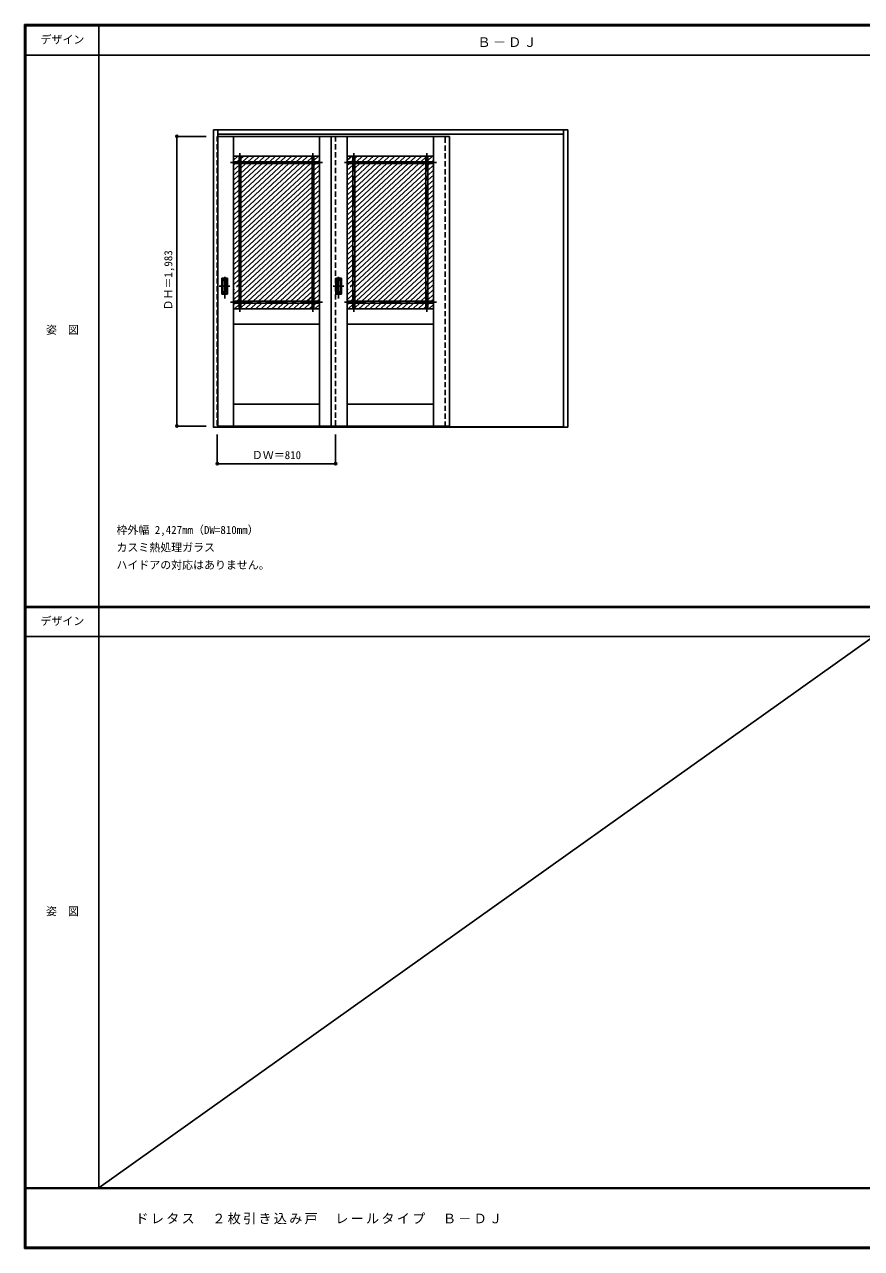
# Model space of a CAD drawing. Units: millimetres, scale not verified. Extents: x -6000 to 5700, y -4307 to 4175.
# Drawn here: x -6000 to -267, y -4205 to 4175 of the extents above; entities that cross this region are included whole.
import ezdxf
from ezdxf.enums import TextEntityAlignment as Align

# ---------------------------------------------------------------- set-up
doc = ezdxf.new("R2010")
doc.units = ezdxf.units.MM
doc.header["$LTSCALE"] = 30
doc.header["$PDMODE"] = 32
doc.header["$PDSIZE"] = 15
doc.linetypes.add('CHAIN1', pattern=[8, 5, -1, 1, -1])
doc.linetypes.add('DASHED1', pattern=[1.8, 1.2, -0.6])
for name, color, linetype in [('0-2_扉', 7, 'Continuous'), ('0-4_枠', 3, 'Continuous'), ('0-6_引手', 7, 'Continuous'), ('0-A_文字', 7, 'Continuous'), ('0-B_寸法', 4, 'Continuous'), ('0-C_ハッチ', 4, 'Continuous'), ('F-1_枠', 6, 'Continuous'), ('F-A_文字', 7, 'Continuous')]:
    doc.layers.add(name, color=color, linetype=linetype)
doc.styles.add('ＭＳ ゴシック', font='')
doc.styles.get('ＭＳ ゴシック').set_extended_font_data('MS Gothic')

msp = doc.modelspace()

# ---------------------------------------------------------------- linework, layer by layer
at = {"layer": '0-2_扉'}
for p, q in [((-4676.15, 3409), (-3869.15, 3409)), ((-4569.15, 3409), (-4569.15, 1426)), ((-3979.15, 3409), (-3979.15, 1426)), ((-3089.15, 3409), (-3899.15, 3409)), ((-3899.15, 1426), (-3899.15, 3409)), ((-3899.15, 3409), (-3869.15, 3409)), ((-3789.15, 3409), (-3789.15, 1426)), ((-3199.15, 3409), (-3199.15, 1426)), ((-3089.15, 3409), (-3089.15, 1426)), ((-4569.15, 3274), (-3979.15, 3274)), ((-4530.4, 3274), (-4530.4, 3235.25)), ((-4517.9, 3274), (-4517.9, 3235.25)), ((-4030.4, 3274), (-4030.4, 3235.25)), ((-4017.9, 3274), (-4017.9, 3235.25)), ((-3199.15, 3274), (-3789.15, 3274)), ((-3750.4, 3274), (-3750.4, 3235.25)), ((-3737.9, 3274), (-3737.9, 3235.25)), ((-3250.4, 3274), (-3250.4, 3235.25)), ((-3237.9, 3274), (-3237.9, 3235.25)), ((-4569.15, 3235.25), (-3979.15, 3235.25)), ((-4569.15, 3222.75), (-3979.15, 3222.75)), ((-4530.4, 3222.75), (-4530.4, 2280.25)), ((-4517.9, 3222.75), (-4517.9, 2280.25)), ((-4030.4, 3222.75), (-4030.4, 2280.25)), ((-4017.9, 3222.75), (-4017.9, 2280.25)), ((-3199.15, 3235.25), (-3789.15, 3235.25)), ((-3199.15, 3222.75), (-3789.15, 3222.75)), ((-3750.4, 3222.75), (-3750.4, 2280.25)), ((-3737.9, 3222.75), (-3737.9, 2280.25)), ((-3250.4, 3222.75), (-3250.4, 2280.25)), ((-3237.9, 3222.75), (-3237.9, 2280.25)), ((-4569.15, 2280.25), (-3979.15, 2280.25)), ((-4569.15, 2267.75), (-3979.15, 2267.75)), ((-4530.4, 2267.75), (-4530.4, 2229)), ((-4517.9, 2267.75), (-4517.9, 2229)), ((-4030.4, 2267.75), (-4030.4, 2229)), ((-4017.9, 2267.75), (-4017.9, 2229)), ((-3199.15, 2280.25), (-3789.15, 2280.25)), ((-3199.15, 2267.75), (-3789.15, 2267.75)), ((-3750.4, 2267.75), (-3750.4, 2229)), ((-3737.9, 2267.75), (-3737.9, 2229)), ((-3250.4, 2267.75), (-3250.4, 2229)), ((-3237.9, 2267.75), (-3237.9, 2229)), ((-3979.15, 2229), (-4569.15, 2229)), ((-3789.15, 2229), (-3199.15, 2229)), ((-4569.15, 2124), (-3979.15, 2124)), ((-3199.15, 2124), (-3789.15, 2124)), ((-4569.15, 1576), (-3979.15, 1576)), ((-3199.15, 1576), (-3789.15, 1576)), ((-4676.15, 1426), (-3869.15, 1426)), ((-3089.15, 1426), (-3899.15, 1426)), ((-3899.15, 1426), (-3869.15, 1426))]:
    msp.add_line(p, q, dxfattribs=at)
at = {"layer": '0-2_扉', "linetype": 'CHAIN1'}
for p, q in [((-4524.15, 2207.93), (-4524.15, 3294.57)), ((-4024.15, 2207.93), (-4024.15, 3294.57)), ((-3744.15, 2207.93), (-3744.15, 3294.57)), ((-3244.15, 2207.93), (-3244.15, 3294.57)), ((-4589.34, 3229), (-3959.35, 3229)), ((-3178.96, 3229), (-3808.95, 3229)), ((-4589.34, 2274), (-3959.35, 2274)), ((-3178.96, 2274), (-3808.95, 2274))]:
    msp.add_line(p, q, dxfattribs=at)
at = {"layer": '0-4_枠'}
for p, q in [((-4706.15, 3453), (-2279.15, 3453)), ((-4676.15, 1418), (-4676.15, 3453)), ((-2309.15, 1418), (-2309.15, 3453)), ((-2279.15, 1418), (-2279.15, 3453)), ((-4676.15, 3423), (-2309.15, 3423)), ((-2309.15, 1421), (-4676.15, 1421)), ((-2309.15, 1418), (-4676.15, 1418)), ((-3899.15, 1418), (-3869.15, 1418)), ((-2279.15, 1418), (-2309.15, 1418))]:
    msp.add_line(p, q, dxfattribs=at)
at = {"layer": '0-4_枠', "color": 4, "linetype": 'DASHED1'}
for p, q in [((-4679.15, 3409), (-4679.15, 1426)), ((-4676.15, 3409), (-4679.15, 3409)), ((-3869.15, 3409), (-3869.15, 1426)), ((-3119.15, 1421), (-3119.15, 3423)), ((-3089.15, 1421), (-3089.15, 3423)), ((-4676.15, 1426), (-4679.15, 1426))]:
    msp.add_line(p, q, dxfattribs=at)
at = {"layer": '0-4_枠'}
msp.add_lwpolyline([(-4676.15, 1418), (-4706.15, 1418), (-4706.15, 3453)], dxfattribs=at)
at = {"layer": '0-6_引手'}
for p, q in [((-4647.15, 2438.5), (-4609.15, 2438.5)), ((-4647.15, 2328.5), (-4647.15, 2438.5)), ((-4609.15, 2328.5), (-4609.15, 2438.5)), ((-3829.15, 2328.5), (-3829.15, 2438.5)), ((-4640.65, 2422.5), (-4615.65, 2422.5)), ((-4640.65, 2344.5), (-4640.65, 2422.5)), ((-4615.65, 2344.5), (-4615.65, 2422.5)), ((-3860.65, 2344.5), (-3860.65, 2422.5)), ((-3860.65, 2422.5), (-3835.65, 2422.5)), ((-3835.65, 2344.5), (-3835.65, 2422.5)), ((-4647.15, 2328.5), (-4609.15, 2328.5)), ((-4640.65, 2344.5), (-4615.65, 2344.5)), ((-3867.15, 2328.5), (-3829.15, 2328.5)), ((-3860.65, 2344.5), (-3835.65, 2344.5))]:
    msp.add_line(p, q, dxfattribs=at)
at = {"layer": '0-6_引手', "linetype": 'CHAIN1'}
for p, q in [((-4628.15, 2298.27), (-4628.15, 2469.12)), ((-3848.15, 2298.27), (-3848.15, 2469.12)), ((-4666.22, 2383.5), (-4593.71, 2383.5)), ((-3886.22, 2383.5), (-3813.72, 2383.5))]:
    msp.add_line(p, q, dxfattribs=at)
at = {"layer": '0-6_引手', "linetype": 'DASHED1'}
for p, q in [((-4612.15, 2332.5), (-4612.15, 2434.5)), ((-3864.15, 2434.5), (-3832.15, 2434.5)), ((-3864.15, 2332.5), (-3864.15, 2434.5)), ((-4644.15, 2332.5), (-4612.15, 2332.5))]:
    msp.add_line(p, q, dxfattribs=at)
for points in [[(-4644.15, 2332.5), (-4644.15, 2434.5), (-4612.15, 2434.5)], [(-3864.15, 2332.5), (-3832.15, 2332.5), (-3832.15, 2434.5)]]:
    msp.add_lwpolyline(points, dxfattribs=at)
at = {"layer": '0-6_引手'}
msp.add_lwpolyline([(-3867.15, 2328.5), (-3867.15, 2438.5), (-3829.15, 2438.5)], dxfattribs=at)
at = {"layer": '0-B_寸法'}
for p, q in [((-4956.15, 3409), (-4756.15, 3409)), ((-4956.15, 3409), (-4956.15, 1426)), ((-4956.15, 1426), (-4756.15, 1426)), ((-4679.15, 1168), (-4679.15, 1368)), ((-3869.15, 1168), (-3869.15, 1368)), ((-4679.15, 1168), (-3869.15, 1168))]:
    msp.add_line(p, q, dxfattribs=at)
at = {"layer": '0-B_寸法', "color": 7}
for p in [(-4956.15, 3409), (-4956.15, 1426), (-4679.15, 1168), (-3869.15, 1168)]:
    msp.add_point(p, dxfattribs=at)
at = {"layer": '0-C_ハッチ'}
for p, q in [((-4537.8, 3274), (-4569.15, 3244.97)), ((-4501.01, 3274), (-4517.9, 3258.36)), ((-4464.21, 3274), (-4506.06, 3235.25)), ((-4427.41, 3274), (-4469.26, 3235.25)), ((-4390.62, 3274), (-4432.47, 3235.25)), ((-4353.82, 3274), (-4395.67, 3235.25)), ((-4317.02, 3274), (-4358.87, 3235.25)), ((-4280.23, 3274), (-4322.08, 3235.25)), ((-4243.43, 3274), (-4285.28, 3235.25)), ((-4206.63, 3274), (-4248.48, 3235.25)), ((-4169.84, 3274), (-4211.69, 3235.25)), ((-4133.04, 3274), (-4174.89, 3235.25)), ((-4096.24, 3274), (-4138.09, 3235.25)), ((-4059.45, 3274), (-4101.3, 3235.25)), ((-3985.85, 3274), (-4017.9, 3244.33)), ((-3757.8, 3274), (-3789.15, 3244.97)), ((-3721.01, 3274), (-3737.9, 3258.36)), ((-3684.21, 3274), (-3726.06, 3235.25)), ((-3647.41, 3274), (-3689.26, 3235.25)), ((-3610.62, 3274), (-3652.47, 3235.25)), ((-3573.82, 3274), (-3615.67, 3235.25)), ((-3537.02, 3274), (-3578.87, 3235.25)), ((-3500.23, 3274), (-3542.08, 3235.25)), ((-3463.43, 3274), (-3505.28, 3235.25)), ((-3426.63, 3274), (-3468.48, 3235.25)), ((-3389.84, 3274), (-3431.69, 3235.25)), ((-3353.04, 3274), (-3394.89, 3235.25)), ((-3316.24, 3274), (-3358.09, 3235.25)), ((-3279.45, 3274), (-3321.3, 3235.25)), ((-3205.85, 3274), (-3237.9, 3244.33)), ((-4556.36, 3222.75), (-4569.15, 3210.9)), ((-4530.4, 3212.71), (-4569.15, 3176.83)), ((-4530.4, 3246.78), (-4542.86, 3235.25)), ((-4482.76, 3222.75), (-4517.9, 3190.22)), ((-4409.17, 3222.75), (-4517.9, 3122.07)), ((-4445.97, 3222.75), (-4517.9, 3156.14)), ((-4372.37, 3222.75), (-4517.9, 3088)), ((-4335.58, 3222.75), (-4517.9, 3053.93)), ((-4298.78, 3222.75), (-4517.9, 3019.86)), ((-4261.98, 3222.75), (-4517.9, 2985.79)), ((-4225.19, 3222.75), (-4517.9, 2951.72)), ((-4188.39, 3222.75), (-4517.9, 2917.65)), ((-4151.59, 3222.75), (-4517.9, 2883.58)), ((-4114.8, 3222.75), (-4517.9, 2849.5)), ((-4078, 3222.75), (-4517.9, 2815.43)), ((-4041.2, 3222.75), (-4517.9, 2781.36)), ((-4030.4, 3198.68), (-4517.9, 2747.29)), ((-4030.4, 3266.82), (-4064.5, 3235.25)), ((-4004.4, 3222.75), (-4017.9, 3210.25)), ((-3979.15, 3212.06), (-4017.9, 3176.18)), ((-3979.15, 3246.13), (-3990.9, 3235.25)), ((-3776.36, 3222.75), (-3789.15, 3210.9)), ((-3750.4, 3212.71), (-3789.15, 3176.83)), ((-3750.4, 3246.78), (-3762.86, 3235.25)), ((-3261.2, 3222.75), (-3737.9, 2781.36)), ((-3298, 3222.75), (-3737.9, 2815.43)), ((-3334.8, 3222.75), (-3737.9, 2849.5)), ((-3371.59, 3222.75), (-3737.9, 2883.58)), ((-3408.39, 3222.75), (-3737.9, 2917.65)), ((-3445.19, 3222.75), (-3737.9, 2951.72)), ((-3481.98, 3222.75), (-3737.9, 2985.79)), ((-3518.78, 3222.75), (-3737.9, 3019.86)), ((-3555.58, 3222.75), (-3737.9, 3053.93)), ((-3592.37, 3222.75), (-3737.9, 3088)), ((-3665.97, 3222.75), (-3737.9, 3156.14)), ((-3629.17, 3222.75), (-3737.9, 3122.07)), ((-3702.76, 3222.75), (-3737.9, 3190.22)), ((-3250.4, 3198.68), (-3737.9, 2747.29)), ((-3250.4, 3266.82), (-3284.5, 3235.25)), ((-3224.4, 3222.75), (-3237.9, 3210.25)), ((-3199.15, 3212.06), (-3237.9, 3176.18)), ((-3199.15, 3246.13), (-3210.9, 3235.25)), ((-4530.4, 3178.64), (-4569.15, 3142.76)), ((-4530.4, 3144.57), (-4569.15, 3108.69)), ((-4530.4, 3110.5), (-4569.15, 3074.62)), ((-4030.4, 3164.61), (-4517.9, 2713.22)), ((-4030.4, 3130.54), (-4517.9, 2679.15)), ((-3979.15, 3177.99), (-4017.9, 3142.11)), ((-3979.15, 3143.92), (-4017.9, 3108.04)), ((-3979.15, 3109.85), (-4017.9, 3073.97)), ((-3750.4, 3178.64), (-3789.15, 3142.76)), ((-3750.4, 3144.57), (-3789.15, 3108.69)), ((-3750.4, 3110.5), (-3789.15, 3074.62)), ((-3250.4, 3164.61), (-3737.9, 2713.22)), ((-3250.4, 3130.54), (-3737.9, 2679.15)), ((-3199.15, 3177.99), (-3237.9, 3142.11)), ((-3199.15, 3143.92), (-3237.9, 3108.04)), ((-3199.15, 3109.85), (-3237.9, 3073.97)), ((-4530.4, 3076.43), (-4569.15, 3040.55)), ((-4530.4, 3042.36), (-4569.15, 3006.48)), ((-4030.4, 3096.47), (-4517.9, 2645.08)), ((-4030.4, 3062.4), (-4517.9, 2611.01)), ((-4030.4, 3028.32), (-4517.9, 2576.94)), ((-3979.15, 3075.78), (-4017.9, 3039.9)), ((-3979.15, 3041.71), (-4017.9, 3005.83)), ((-3750.4, 3076.43), (-3789.15, 3040.55)), ((-3750.4, 3042.36), (-3789.15, 3006.48)), ((-3250.4, 3096.47), (-3737.9, 2645.08)), ((-3250.4, 3062.4), (-3737.9, 2611.01)), ((-3250.4, 3028.32), (-3737.9, 2576.94)), ((-3199.15, 3075.78), (-3237.9, 3039.9)), ((-3199.15, 3041.71), (-3237.9, 3005.83)), ((-4530.4, 3008.29), (-4569.15, 2972.41)), ((-4530.4, 2974.21), (-4569.15, 2938.33)), ((-4530.4, 2940.14), (-4569.15, 2904.26)), ((-4030.4, 2994.25), (-4517.9, 2542.86)), ((-4030.4, 2960.18), (-4517.9, 2508.79)), ((-3979.15, 3007.64), (-4017.9, 2971.76)), ((-3979.15, 2973.57), (-4017.9, 2937.69)), ((-3979.15, 2939.49), (-4017.9, 2903.61)), ((-3750.4, 3008.29), (-3789.15, 2972.41)), ((-3750.4, 2974.21), (-3789.15, 2938.33)), ((-3750.4, 2940.14), (-3789.15, 2904.26)), ((-3250.4, 2994.25), (-3737.9, 2542.86)), ((-3250.4, 2960.18), (-3737.9, 2508.79)), ((-3199.15, 3007.64), (-3237.9, 2971.76)), ((-3199.15, 2973.57), (-3237.9, 2937.69)), ((-3199.15, 2939.49), (-3237.9, 2903.61)), ((-4530.4, 2906.07), (-4569.15, 2870.19)), ((-4530.4, 2872), (-4569.15, 2836.12)), ((-4030.4, 2926.11), (-4517.9, 2474.72)), ((-4030.4, 2892.04), (-4517.9, 2440.65)), ((-4030.4, 2857.97), (-4517.9, 2406.58)), ((-3979.15, 2905.42), (-4017.9, 2869.54)), ((-3979.15, 2871.35), (-4017.9, 2835.47)), ((-3750.4, 2906.07), (-3789.15, 2870.19)), ((-3750.4, 2872), (-3789.15, 2836.12)), ((-3250.4, 2926.11), (-3737.9, 2474.72)), ((-3250.4, 2892.04), (-3737.9, 2440.65)), ((-3250.4, 2857.97), (-3737.9, 2406.58)), ((-3199.15, 2905.42), (-3237.9, 2869.54)), ((-3199.15, 2871.35), (-3237.9, 2835.47)), ((-4530.4, 2837.93), (-4569.15, 2802.05)), ((-4530.4, 2803.86), (-4569.15, 2767.98)), ((-4530.4, 2769.79), (-4569.15, 2733.91)), ((-4030.4, 2789.83), (-4517.9, 2338.44)), ((-4030.4, 2823.9), (-4512, 2377.97)), ((-3979.15, 2837.28), (-4017.9, 2801.4)), ((-3979.15, 2803.21), (-4017.9, 2767.33)), ((-3979.15, 2769.14), (-4017.9, 2733.26)), ((-3750.4, 2837.93), (-3789.15, 2802.05)), ((-3750.4, 2803.86), (-3789.15, 2767.98)), ((-3750.4, 2769.79), (-3789.15, 2733.91)), ((-3250.4, 2789.83), (-3737.9, 2338.44)), ((-3250.4, 2823.9), (-3732, 2377.97)), ((-3199.15, 2837.28), (-3237.9, 2801.4)), ((-3199.15, 2803.21), (-3237.9, 2767.33)), ((-3199.15, 2769.14), (-3237.9, 2733.26)), ((-4530.4, 2735.72), (-4569.15, 2699.84)), ((-4530.4, 2701.65), (-4569.15, 2665.77)), ((-4030.4, 2755.76), (-4517.9, 2304.37)), ((-4030.4, 2721.69), (-4507.15, 2280.25)), ((-4030.4, 2687.61), (-4470.35, 2280.25)), ((-3979.15, 2735.07), (-4017.9, 2699.19)), ((-3979.15, 2701), (-4017.9, 2665.12)), ((-3750.4, 2735.72), (-3789.15, 2699.84)), ((-3750.4, 2701.65), (-3789.15, 2665.77)), ((-3250.4, 2755.76), (-3737.9, 2304.37)), ((-3250.4, 2721.69), (-3727.15, 2280.25)), ((-3250.4, 2687.61), (-3690.35, 2280.25)), ((-3199.15, 2735.07), (-3237.9, 2699.19)), ((-3199.15, 2701), (-3237.9, 2665.12)), ((-4530.4, 2667.58), (-4569.15, 2631.7)), ((-4530.4, 2633.5), (-4569.15, 2597.62)), ((-4530.4, 2599.43), (-4569.15, 2563.55)), ((-4030.4, 2653.54), (-4433.56, 2280.25)), ((-4030.4, 2619.47), (-4396.76, 2280.25)), ((-3979.15, 2666.93), (-4017.9, 2631.05)), ((-3979.15, 2632.85), (-4017.9, 2596.98)), ((-3979.15, 2598.78), (-4017.9, 2562.9)), ((-3750.4, 2667.58), (-3789.15, 2631.7)), ((-3750.4, 2633.5), (-3789.15, 2597.62)), ((-3750.4, 2599.43), (-3789.15, 2563.55)), ((-3250.4, 2653.54), (-3653.56, 2280.25)), ((-3250.4, 2619.47), (-3616.76, 2280.25)), ((-3199.15, 2666.93), (-3237.9, 2631.05)), ((-3199.15, 2632.85), (-3237.9, 2596.98)), ((-3199.15, 2598.78), (-3237.9, 2562.9)), ((-4530.4, 2565.36), (-4569.15, 2529.48)), ((-4530.4, 2531.29), (-4569.15, 2495.41)), ((-4030.4, 2585.4), (-4359.96, 2280.25)), ((-4030.4, 2551.33), (-4323.17, 2280.25)), ((-4030.4, 2517.26), (-4286.37, 2280.25)), ((-3979.15, 2564.71), (-4017.9, 2528.83)), ((-3979.15, 2530.64), (-4017.9, 2494.76)), ((-3750.4, 2565.36), (-3789.15, 2529.48)), ((-3750.4, 2531.29), (-3789.15, 2495.41)), ((-3250.4, 2585.4), (-3579.96, 2280.25)), ((-3250.4, 2551.33), (-3543.17, 2280.25)), ((-3250.4, 2517.26), (-3506.37, 2280.25)), ((-3199.15, 2564.71), (-3237.9, 2528.83)), ((-3199.15, 2530.64), (-3237.9, 2494.76)), ((-4530.4, 2497.22), (-4569.15, 2461.34)), ((-4530.4, 2463.15), (-4569.15, 2427.27)), ((-4030.4, 2483.19), (-4249.57, 2280.25)), ((-4030.4, 2449.12), (-4212.78, 2280.25)), ((-3979.15, 2496.57), (-4017.9, 2460.69)), ((-3979.15, 2462.5), (-4017.9, 2426.62)), ((-3750.4, 2497.22), (-3789.15, 2461.34)), ((-3750.4, 2463.15), (-3789.15, 2427.27)), ((-3250.4, 2483.19), (-3469.57, 2280.25)), ((-3250.4, 2449.12), (-3432.78, 2280.25)), ((-3199.15, 2496.57), (-3237.9, 2460.69)), ((-3199.15, 2462.5), (-3237.9, 2426.62)), ((-4530.4, 2429.08), (-4569.15, 2393.2)), ((-4563.35, 2364.5), (-4569.15, 2359.13)), ((-4530.4, 2360.94), (-4569.15, 2325.06)), ((-4530.4, 2395.01), (-4548.23, 2378.5)), ((-4030.4, 2415.05), (-4175.98, 2280.25)), ((-4030.4, 2380.97), (-4139.18, 2280.25)), ((-4030.4, 2346.9), (-4102.39, 2280.25)), ((-3979.15, 2428.43), (-4017.9, 2392.55)), ((-3979.15, 2394.36), (-4017.9, 2358.48)), ((-3979.15, 2360.29), (-4017.9, 2324.41)), ((-3750.4, 2429.08), (-3789.15, 2393.2)), ((-3783.35, 2364.5), (-3789.15, 2359.13)), ((-3750.4, 2360.94), (-3789.15, 2325.06)), ((-3750.4, 2395.01), (-3768.23, 2378.5)), ((-3250.4, 2415.05), (-3395.98, 2280.25)), ((-3250.4, 2380.97), (-3359.18, 2280.25)), ((-3250.4, 2346.9), (-3322.39, 2280.25)), ((-3199.15, 2428.43), (-3237.9, 2392.55)), ((-3199.15, 2394.36), (-3237.9, 2358.48)), ((-3199.15, 2360.29), (-3237.9, 2324.41)), ((-4530.4, 2326.86), (-4569.15, 2290.98)), ((-4557.45, 2267.75), (-4569.15, 2256.91)), ((-4530.4, 2292.79), (-4543.95, 2280.25)), ((-4483.85, 2267.75), (-4517.9, 2236.23)), ((-4447.06, 2267.75), (-4488.91, 2229)), ((-4410.26, 2267.75), (-4452.11, 2229)), ((-4373.46, 2267.75), (-4415.31, 2229)), ((-4336.67, 2267.75), (-4378.52, 2229)), ((-4299.87, 2267.75), (-4341.72, 2229)), ((-4263.07, 2267.75), (-4304.92, 2229)), ((-4226.28, 2267.75), (-4268.13, 2229)), ((-4189.48, 2267.75), (-4231.33, 2229)), ((-4152.68, 2267.75), (-4194.53, 2229)), ((-4115.89, 2267.75), (-4157.74, 2229)), ((-4079.09, 2267.75), (-4120.94, 2229)), ((-4042.29, 2267.75), (-4084.14, 2229)), ((-4030.4, 2312.83), (-4065.59, 2280.25)), ((-3979.15, 2326.22), (-4017.9, 2290.34)), ((-4005.5, 2267.75), (-4017.9, 2256.26)), ((-3979.15, 2292.14), (-3992, 2280.25)), ((-3750.4, 2326.86), (-3789.15, 2290.98)), ((-3777.45, 2267.75), (-3789.15, 2256.91)), ((-3750.4, 2292.79), (-3763.95, 2280.25)), ((-3703.85, 2267.75), (-3737.9, 2236.23)), ((-3667.06, 2267.75), (-3708.91, 2229)), ((-3630.26, 2267.75), (-3672.11, 2229)), ((-3593.46, 2267.75), (-3635.31, 2229)), ((-3556.67, 2267.75), (-3598.52, 2229)), ((-3519.87, 2267.75), (-3561.72, 2229)), ((-3483.07, 2267.75), (-3524.92, 2229)), ((-3446.28, 2267.75), (-3488.13, 2229)), ((-3409.48, 2267.75), (-3451.33, 2229)), ((-3372.68, 2267.75), (-3414.53, 2229)), ((-3335.89, 2267.75), (-3377.74, 2229)), ((-3299.09, 2267.75), (-3340.94, 2229)), ((-3262.29, 2267.75), (-3304.14, 2229)), ((-3250.4, 2312.83), (-3285.59, 2280.25)), ((-3199.15, 2326.22), (-3237.9, 2290.34)), ((-3225.5, 2267.75), (-3237.9, 2256.26)), ((-3199.15, 2292.14), (-3212, 2280.25)), ((-4530.4, 2258.72), (-4562.5, 2229)), ((-4030.4, 2244.69), (-4047.35, 2229)), ((-3979.15, 2258.07), (-4010.55, 2229)), ((-3750.4, 2258.72), (-3782.5, 2229)), ((-3250.4, 2244.69), (-3267.35, 2229)), ((-3199.15, 2258.07), (-3230.55, 2229))]:
    msp.add_line(p, q, dxfattribs=at)
at = {"layer": 'F-1_枠'}
for p, q in [((-6000, 4175), (5700, 4175)), ((-6000, 4175), (-6000, -4205)), ((-6000, 4170), (5700, 4170)), ((-6000, 4165), (5700, 4165)), ((-5995, 4175), (-5995, -4205)), ((-5990, 4175), (-5990, -4205)), ((-5490, 4175), (-5490, -3790)), ((-6000, 3965), (5700, 3965)), ((-6000, 190.5), (5700, 190.5)), ((-6000, 187.5), (5700, 187.5)), ((-6000, 184.5), (5700, 184.5)), ((-6000, -15.5), (5700, -15.5)), ((5700, -3790), (-6000, -3790)), ((5700, -3795), (-6000, -3795)), ((5700, -4195), (-6000, -4195)), ((5700, -4200), (-6000, -4200)), ((5700, -4205), (-6000, -4205))]:
    msp.add_line(p, q, dxfattribs=at)
at = {"layer": 'F-A_文字'}
msp.add_line((100, 187.5), (-5490, -3790), dxfattribs=at)

# ---------------------------------------------------------------- texts
at = {"layer": '0-A_文字', "style": 'ＭＳ ゴシック'}
for s, p in [('枠外幅 2,427mm（DW=810mm）', (-5370, 670.5)), ('カスミ熱処理ガラス', (-5370, 550.5)), ('ハイドアの対応はありません。', (-5370, 430.5))]:
    msp.add_text(s, height=54.99, dxfattribs=at).set_placement(p, align=Align.BOTTOM_LEFT)
at = {"layer": '0-A_文字', "insert": (-2897.5, 4020), "char_height": 65.98, "attachment_point": 7, "style": 'ＭＳ ゴシック'}
msp.add_mtext('\\T1.17;Ｂ－ＤＪ', dxfattribs=at)
at = {"layer": '0-B_寸法', "color": 7, "style": 'ＭＳ ゴシック'}
msp.add_text('ＤＨ＝1,983', height=54.99, rotation=90, dxfattribs=at).set_placement((-4971.15, 2217.25), align=Align.BOTTOM_LEFT)
msp.add_text('ＤＷ＝810', height=54.99, dxfattribs=at).set_placement((-4442.9, 1183), align=Align.BOTTOM_LEFT)
at = {"layer": 'F-A_文字', "style": 'ＭＳ ゴシック'}
for s, p in [('デザイン', (-5890, 4027.5)), ('姿\u3000図', (-5852.5, 2040.25)), ('デザイン', (-5890, 47)), ('姿\u3000図', (-5852.5, -1940.25))]:
    msp.add_text(s, height=54.99, dxfattribs=at).set_placement(p, align=Align.BOTTOM_LEFT)
at = {"layer": 'F-A_文字', "insert": (-5240, -4040), "char_height": 65.98, "attachment_point": 7, "style": 'ＭＳ ゴシック'}
msp.add_mtext('\\T1.17;ドレタス\u3000２枚引き込み戸\u3000レールタイプ\u3000Ｂ－ＤＪ', dxfattribs=at)

doc.saveas('drawing.dxf')
